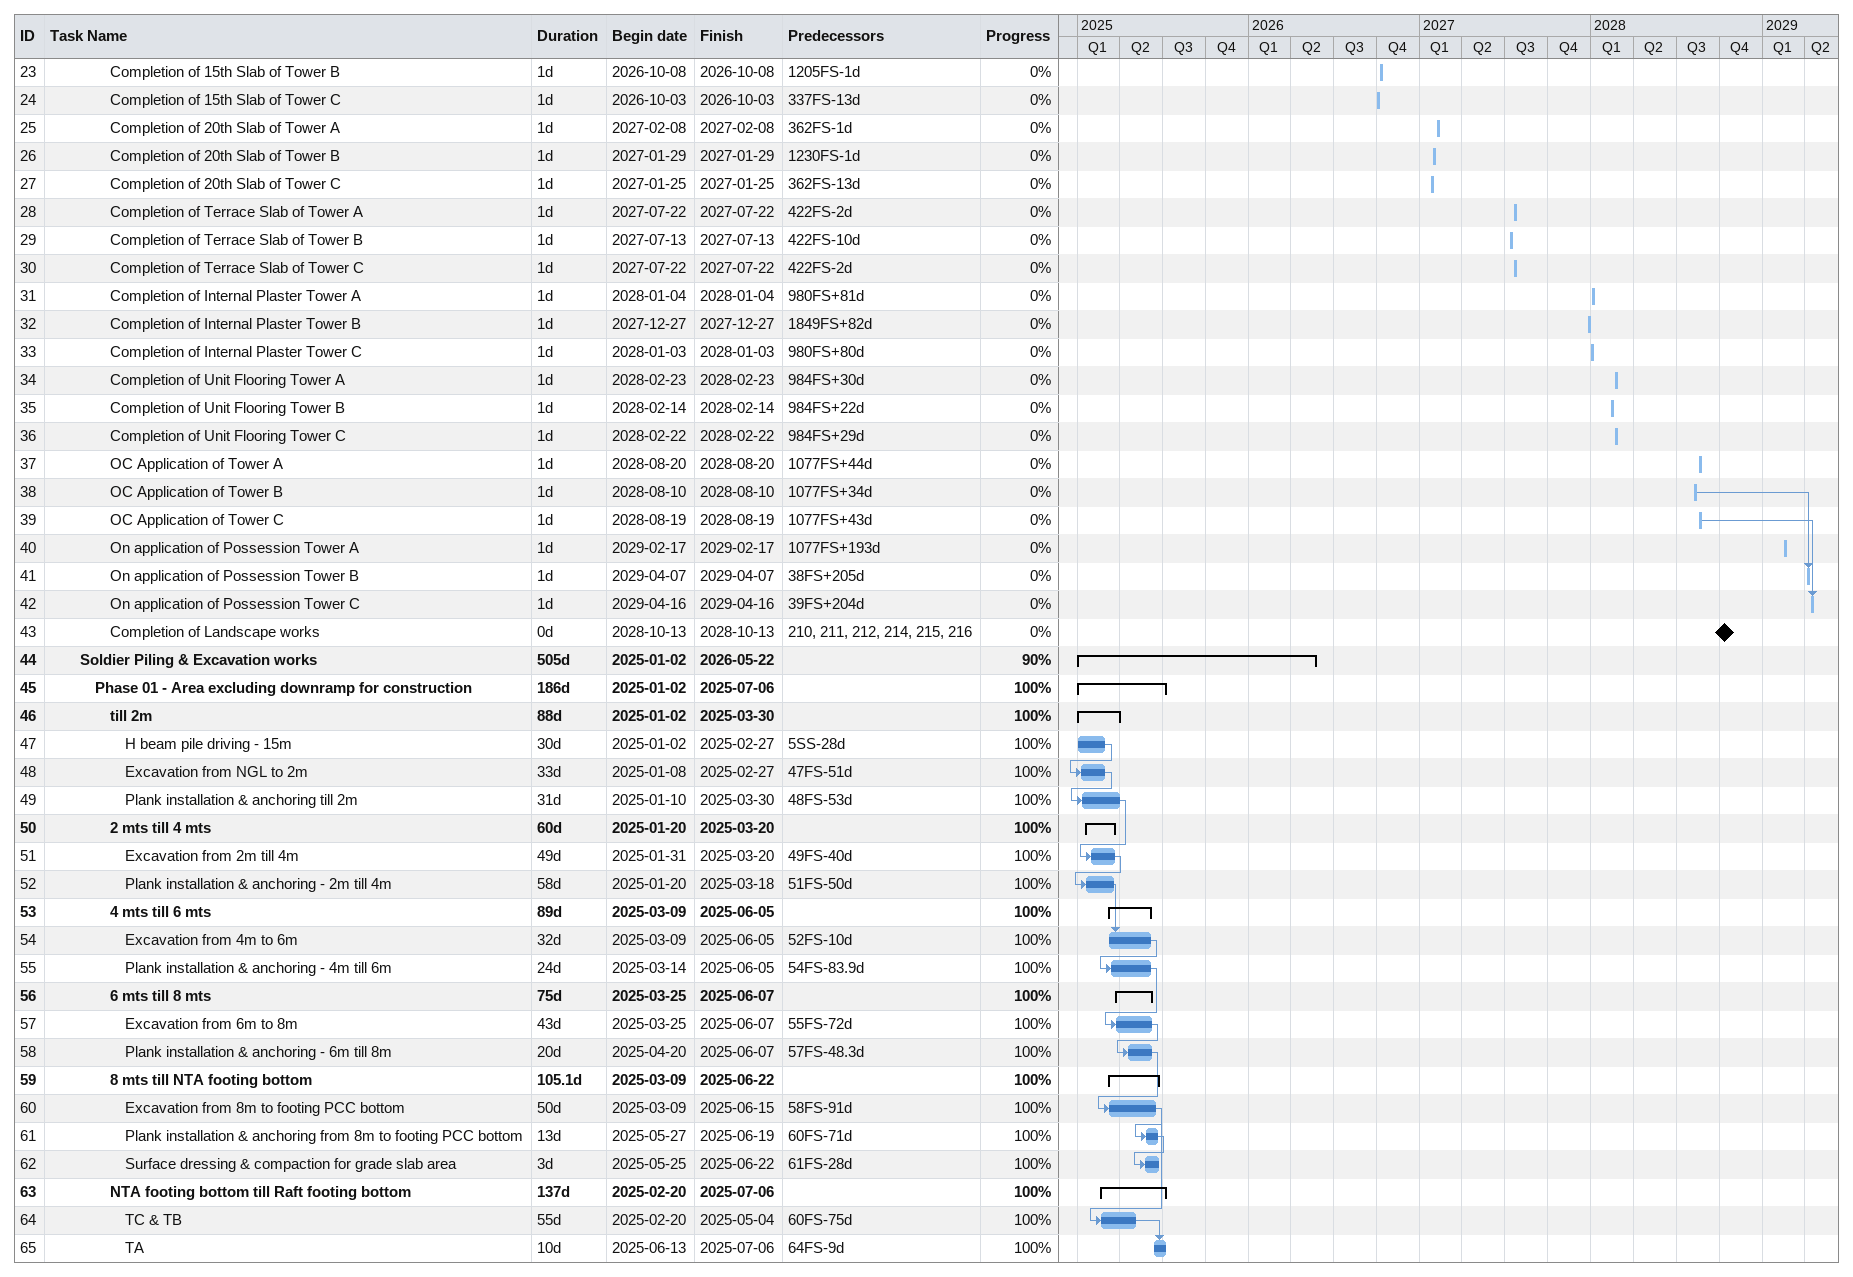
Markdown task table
| ID | Level | Task | Duration | Start | Finish | Predecessors | % complete |
|---|---|---|---|---|---|---|---|
| 23 | 5 | Completion of 15th Slab of Tower B | 1d | 2026-10-08 | 2026-10-08 | 1205FS-1d | 0 |
| 24 | 5 | Completion of 15th Slab of Tower C | 1d | 2026-10-03 | 2026-10-03 | 337FS-13d | 0 |
| 25 | 5 | Completion of 20th Slab of Tower A | 1d | 2027-02-08 | 2027-02-08 | 362FS-1d | 0 |
| 26 | 5 | Completion of 20th Slab of Tower B | 1d | 2027-01-29 | 2027-01-29 | 1230FS-1d | 0 |
| 27 | 5 | Completion of 20th Slab of Tower C | 1d | 2027-01-25 | 2027-01-25 | 362FS-13d | 0 |
| 28 | 5 | Completion of Terrace Slab of Tower A | 1d | 2027-07-22 | 2027-07-22 | 422FS-2d | 0 |
| 29 | 5 | Completion of Terrace Slab of Tower B | 1d | 2027-07-13 | 2027-07-13 | 422FS-10d | 0 |
| 30 | 5 | Completion of Terrace Slab of Tower C | 1d | 2027-07-22 | 2027-07-22 | 422FS-2d | 0 |
| 31 | 5 | Completion of Internal Plaster Tower A | 1d | 2028-01-04 | 2028-01-04 | 980FS+81d | 0 |
| 32 | 5 | Completion of Internal Plaster Tower B | 1d | 2027-12-27 | 2027-12-27 | 1849FS+82d | 0 |
| 33 | 5 | Completion of Internal Plaster Tower C | 1d | 2028-01-03 | 2028-01-03 | 980FS+80d | 0 |
| 34 | 5 | Completion of Unit Flooring Tower A | 1d | 2028-02-23 | 2028-02-23 | 984FS+30d | 0 |
| 35 | 5 | Completion of Unit Flooring Tower B | 1d | 2028-02-14 | 2028-02-14 | 984FS+22d | 0 |
| 36 | 5 | Completion of Unit Flooring Tower C | 1d | 2028-02-22 | 2028-02-22 | 984FS+29d | 0 |
| 37 | 5 | OC Application of Tower A | 1d | 2028-08-20 | 2028-08-20 | 1077FS+44d | 0 |
| 38 | 5 | OC Application of Tower B | 1d | 2028-08-10 | 2028-08-10 | 1077FS+34d | 0 |
| 39 | 5 | OC Application of Tower C | 1d | 2028-08-19 | 2028-08-19 | 1077FS+43d | 0 |
| 40 | 5 | On application of Possession Tower A | 1d | 2029-02-17 | 2029-02-17 | 1077FS+193d | 0 |
| 41 | 5 | On application of Possession Tower B | 1d | 2029-04-07 | 2029-04-07 | 38FS+205d | 0 |
| 42 | 5 | On application of Possession Tower C | 1d | 2029-04-16 | 2029-04-16 | 39FS+204d | 0 |
| 43 | 5 | Completion of Landscape works | 0d | 2028-10-13 | 2028-10-13 | 210, 211, 212, 214, 215, 216 | 0 |
| 44 | 3 | **Soldier Piling & Excavation works** | 505d | 2025-01-02 | 2026-05-22 |  | 90 |
| 45 | 4 | **Phase 01 - Area excluding downramp for construction** | 186d | 2025-01-02 | 2025-07-06 |  | 100 |
| 46 | 5 | **till 2m** | 88d | 2025-01-02 | 2025-03-30 |  | 100 |
| 47 | 6 | H beam pile driving - 15m | 30d | 2025-01-02 | 2025-02-27 | 5SS-28d | 100 |
| 48 | 6 | Excavation from NGL to 2m | 33d | 2025-01-08 | 2025-02-27 | 47FS-51d | 100 |
| 49 | 6 | Plank installation & anchoring till 2m | 31d | 2025-01-10 | 2025-03-30 | 48FS-53d | 100 |
| 50 | 5 | **2 mts till 4 mts** | 60d | 2025-01-20 | 2025-03-20 |  | 100 |
| 51 | 6 | Excavation from 2m till 4m | 49d | 2025-01-31 | 2025-03-20 | 49FS-40d | 100 |
| 52 | 6 | Plank installation & anchoring - 2m till 4m | 58d | 2025-01-20 | 2025-03-18 | 51FS-50d | 100 |
| 53 | 5 | **4 mts till 6 mts** | 89d | 2025-03-09 | 2025-06-05 |  | 100 |
| 54 | 6 | Excavation from 4m to 6m | 32d | 2025-03-09 | 2025-06-05 | 52FS-10d | 100 |
| 55 | 6 | Plank installation & anchoring - 4m till 6m | 24d | 2025-03-14 | 2025-06-05 | 54FS-83.9d | 100 |
| 56 | 5 | **6 mts till 8 mts** | 75d | 2025-03-25 | 2025-06-07 |  | 100 |
| 57 | 6 | Excavation from 6m to 8m | 43d | 2025-03-25 | 2025-06-07 | 55FS-72d | 100 |
| 58 | 6 | Plank installation & anchoring - 6m till 8m | 20d | 2025-04-20 | 2025-06-07 | 57FS-48.3d | 100 |
| 59 | 5 | **8 mts till NTA footing bottom** | 105.1d | 2025-03-09 | 2025-06-22 |  | 100 |
| 60 | 6 | Excavation from 8m to footing PCC bottom | 50d | 2025-03-09 | 2025-06-15 | 58FS-91d | 100 |
| 61 | 6 | Plank installation & anchoring from 8m to footing PCC bottom | 13d | 2025-05-27 | 2025-06-19 | 60FS-71d | 100 |
| 62 | 6 | Surface dressing & compaction for grade slab area | 3d | 2025-05-25 | 2025-06-22 | 61FS-28d | 100 |
| 63 | 5 | **NTA footing bottom till Raft footing bottom** | 137d | 2025-02-20 | 2025-07-06 |  | 100 |
| 64 | 6 | TC & TB | 55d | 2025-02-20 | 2025-05-04 | 60FS-75d | 100 |
| 65 | 6 | TA | 10d | 2025-06-13 | 2025-07-06 | 64FS-9d | 100 |
